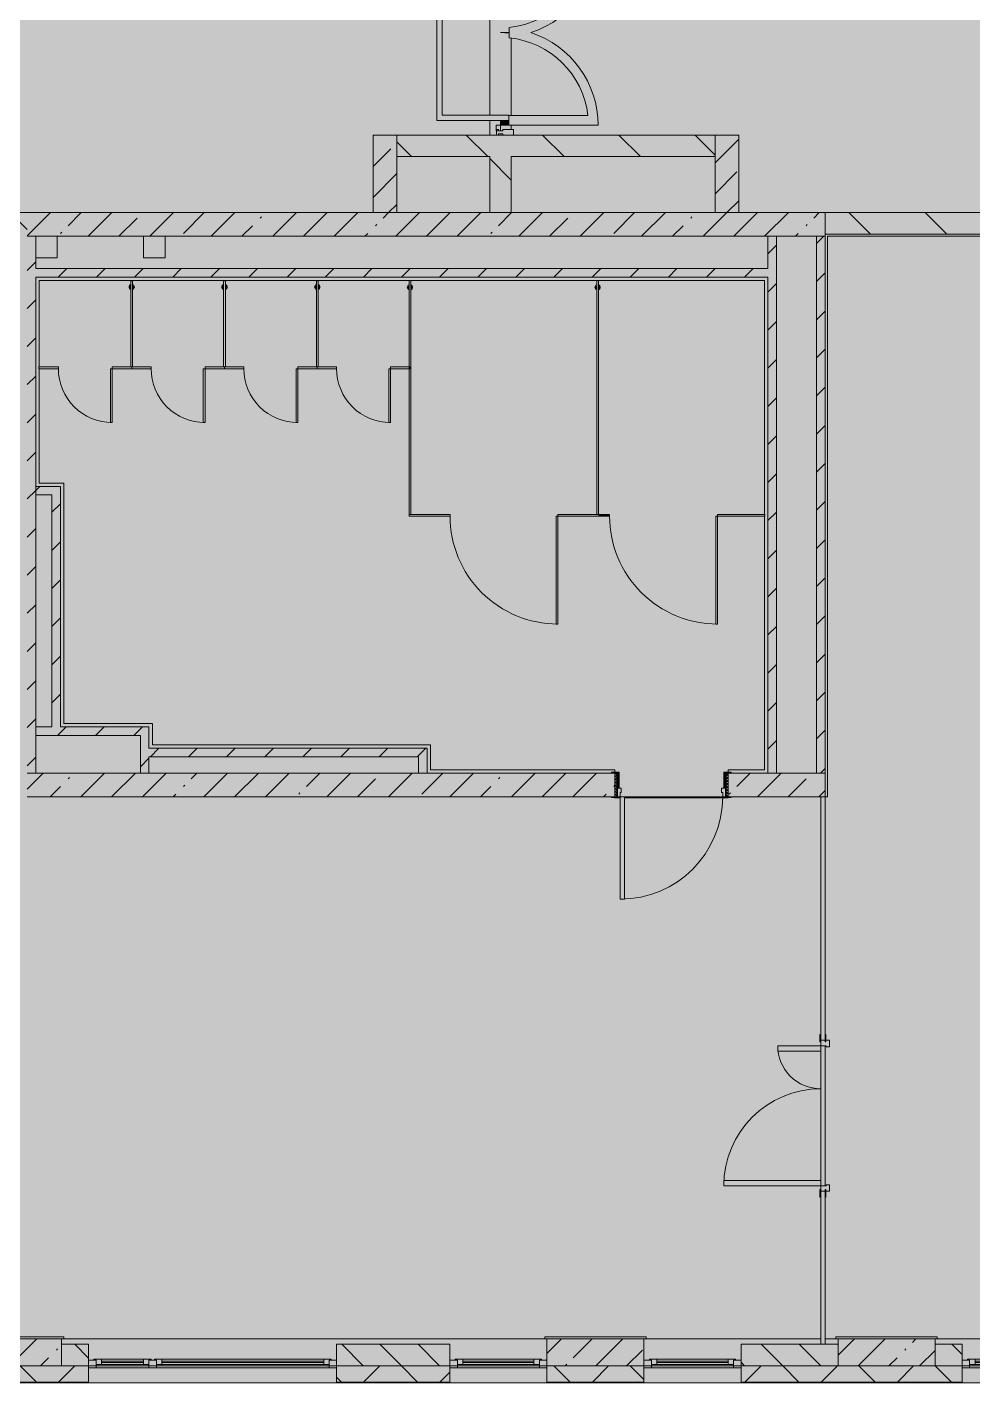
# Model space of a CAD drawing. Header units: millimetres. Extents: x 81469 to 279813, y -8553 to 29000.
# Drawn here: x 247013 to 255783, y -258 to 12321 of the extents above; entities that cross this region are included whole.
import ezdxf

# ---------------------------------------------------------------- set-up
doc = ezdxf.new("R2010")
doc.units = ezdxf.units.MM
doc.layers.add('A-DETL-GENF-1', color=7, linetype='Continuous', lineweight=9, true_color=0xc0c0c0, transparency=0.4)
for name, color, linetype, lineweight, true_color in [('A-DETL-GENF-3', 7, 'Continuous', 5, 0xe2e2e2), ('A-DETL-GENF-4', 7, 'Continuous', 5, 0xb7b7b7), ('A-DOOR-3', 7, 'Continuous', 5, 0xb7b7b7), ('A-DOOR-4', 7, 'Continuous', 5, 0xe2e2e2), ('A-DOOR-5', 7, 'Continuous', 5, 0xaaaaaa), ('A-DOOR-7', 7, 'Continuous', 5, 0x737373), ('A-DOOR-FRAM-2', 7, 'Continuous', 5, 0xe2e2e2), ('A-DOOR-FRAM-3', 7, 'Continuous', 5, 0xb7b7b7), ('A-DOOR-FRAM-4', 7, 'Continuous', 5, 0xaaaaaa), ('A-FLOR-1', 7, 'Continuous', 5, 0xb7b7b7), ('A-GENM-2', 7, 'Continuous', 5, 0x737373), ('A-GENM-3', 7, 'Continuous', 5, 0xe2ddcd), ('A-GLAZ-2', 7, 'Continuous', 5, 0x737373), ('A-GLAZ-CWMG-3', 7, 'Continuous', 5, 0x737373), ('A-WALL-5', 7, 'Continuous', 5, 0x737373), ('A-WALL-6', 7, 'Continuous', 9, 0x737373), ('I-WALL-22', 7, 'Continuous', 5, 0x737373), ('S-COLS-2', 7, 'Continuous', 5, 0x737373)]:
    doc.layers.add(name, color=color, linetype=linetype, lineweight=lineweight, true_color=true_color)
for name, color, linetype, lineweight in [('A-WALL-4', 7, 'Continuous', 5), ('I-WALL-21', 7, 'Continuous', 5), ('S-COLS-1', 7, 'Continuous', 5)]:
    doc.layers.add(name, color=color, linetype=linetype, lineweight=lineweight)
pattern_1 = [(45, (152802.76, 0), (-176.7767, 176.7767), [])]
pattern_2 = [(45, (152802.76, 0), (-285.1231, 285.1231), []), (45, (153087.9, 0), (-285.1231, 285.1231), [504.031, -100.806, 16.764, -84.042])]
pattern_3 = [(135, (152802.76, 0), (-353.5534, -353.5534), [])]

# ---------------------------------------------------------------- blocks, each defined once
blk = doc.blocks.new('BSC_Колонна _Прямоугольная - 250х900-23282983-3_4_3_птичка')
at = {"layer": 'S-COLS-1'}
h = blk.add_hatch(dxfattribs=at)
h.set_pattern_fill('FP_89', color=256, style=0, pattern_type=2)
h.set_pattern_definition([(45, (-99480, -25), (-285.1231, 285.1231), []), (45, (-99194.88, -25), (-285.1231, 285.1231), [504.031, -100.806, 16.764, -84.042])])
h.paths.add_polyline_path([(450, -125), (450, 125), (-450, 125), (-450, -125), (270, -125)])
at = {"layer": 'S-COLS-2'}
for p, q in [((450, 125), (-450, 125)), ((-450, 125), (-450, -125)), ((450, -125), (450, 125)), ((-450, -125), (450, -125))]:
    blk.add_line(p, q, dxfattribs=at)
blk = doc.blocks.new('110_Дверь_СКБ_1Ст_Внутренняя1 - Д-7а_л__950x2100h_Туалет-V128-3_4_3_птичка')
at = {"layer": 'A-DOOR-4'}
h = blk.add_hatch(color=256, dxfattribs=at)
h.paths.add_polyline_path([(487.5, 110), (487.5, 70), (477.5, 70), (477.5, 30), (512.5, 30), (512.5, 110)])
h.paths.add_polyline_path([(-462.5, 110), (-487.5, 110), (-487.5, 30), (-452.5, 30), (-452.5, 70), (-462.5, 70)])
at = {"layer": 'A-DOOR-5'}
h = blk.add_hatch(dxfattribs=at)
h.set_pattern_fill('FP_12', color=256, style=0, pattern_type=2)
h.set_pattern_definition([(135, (1776.41, 174.685), (-14.14214, -14.14214), []), (225, (1776.41, 174.685), (14.14214, -14.14214), [])])
h.paths.add_polyline_path([(537.5, 110), (512.5, 110), (512.5, -110), (537.5, -110)])
at = {"layer": 'A-DOOR-FRAM-2'}
for points in [[(447.5, 1060), (447.5, 110), (487.5, 110), (487.5, 1060)], [(-542.5, 118), (-542.5, 110), (-472.5, 110), (-472.5, 118)], [(-472.5, 30), (-487.5, 30), (-487.5, -110), (-472.5, -110)], [(567.5, 118), (497.5, 118), (497.5, 110), (567.5, 110)], [(512.5, 30), (497.5, 30), (497.5, -110), (512.5, -110)], [(-542.5, -110), (-542.5, -118), (-472.5, -118), (-472.5, -110)], [(567.5, -110), (497.5, -110), (497.5, -118), (567.5, -118)]]:
    blk.add_hatch(color=256, dxfattribs=at).paths.add_polyline_path(points)
at = {"layer": 'A-DOOR-FRAM-4'}
h = blk.add_hatch(dxfattribs=at)
h.set_pattern_fill('FP_13', color=256, style=0, pattern_type=2)
h.set_pattern_definition([(45, (-346.384, 174.685), (-14.1421, 14.1421), []), (135, (-346.384, 174.685), (-14.1421, -14.1421), [])])
h.paths.add_polyline_path([(-487.5, 110), (-512.5, 110), (-512.5, -110), (-487.5, -110)])
at = {"layer": 'A-DOOR-3'}
for p, q in [((487.5, 1060), (447.5, 1060)), ((447.5, 1060), (447.5, 110)), ((487.5, 110), (487.5, 1060)), ((447.5, 110), (487.5, 110))]:
    blk.add_line(p, q, dxfattribs=at)
blk.add_arc((487.5, 110), 950, 90, 180, dxfattribs=at)
at = {"layer": 'A-DOOR-FRAM-3'}
for p, q in [((-472.5, 118), (-542.5, 118)), ((-542.5, 118), (-542.5, 110)), ((-542.5, 110), (-472.5, 110)), ((-487.5, 110), (-512.5, 110)), ((-512.5, 110), (-512.5, -110)), ((-462.5, 110), (-487.5, 110)), ((-487.5, 110), (-487.5, 30)), ((-487.5, -110), (-487.5, 110)), ((-472.5, 110), (-487.5, 110)), ((-487.5, 110), (-487.5, 109)), ((-487.5, 109), (-472.5, 109)), ((-487.5, 30), (-452.5, 30)), ((-472.5, 30), (-487.5, 30)), ((-487.5, 30), (-487.5, -110)), ((-472.5, 110), (-472.5, 118)), ((-472.5, 109), (-472.5, 110)), ((-472.5, -110), (-472.5, 30)), ((-462.5, 70), (-462.5, 110)), ((-452.5, 70), (-462.5, 70)), ((-452.5, 30), (-452.5, 70)), ((487.5, 70), (477.5, 70)), ((477.5, 70), (477.5, 30)), ((477.5, 30), (512.5, 30)), ((487.5, 110), (487.5, 70)), ((512.5, 110), (487.5, 110)), ((567.5, 118), (497.5, 118)), ((497.5, 118), (497.5, 110)), ((512.5, 110), (497.5, 110)), ((497.5, 110), (497.5, 109)), ((497.5, 110), (567.5, 110)), ((497.5, 109), (512.5, 109)), ((512.5, 30), (497.5, 30)), ((497.5, 30), (497.5, -110)), ((512.5, 30), (512.5, 110)), ((537.5, 110), (512.5, 110)), ((512.5, 110), (512.5, -110)), ((512.5, 109), (512.5, 110)), ((512.5, -110), (512.5, 30)), ((537.5, -110), (537.5, 110)), ((567.5, 110), (567.5, 118)), ((-472.5, -110), (-542.5, -110)), ((-542.5, -110), (-542.5, -118)), ((-542.5, -118), (-472.5, -118)), ((-512.5, -110), (-487.5, -110)), ((-487.5, -110), (-472.5, -110)), ((-472.5, -118), (-472.5, -110)), ((497.5, -110), (512.5, -110)), ((567.5, -110), (497.5, -110)), ((497.5, -110), (497.5, -118)), ((497.5, -118), (567.5, -118)), ((512.5, -110), (537.5, -110)), ((567.5, -118), (567.5, -110))]:
    blk.add_line(p, q, dxfattribs=at)
blk = doc.blocks.new('BSC_Колонна _Прямоугольная - 250х900-V130-3_4_3_птичка')
at = {"layer": 'S-COLS-1'}
h = blk.add_hatch(dxfattribs=at)
h.set_pattern_fill('FP_91', color=256, style=0, pattern_type=2)
h.set_pattern_definition([(45, (-94080, -25), (-285.1231, 285.1231), []), (45, (-93794.88, -25), (-285.1231, 285.1231), [504.031, -100.806, 16.764, -84.042])])
h.paths.add_polyline_path([(450, -125), (450, 125), (-450, 125), (-450, -125), (77, -125)])
at = {"layer": 'S-COLS-2'}
for p, q in [((450, 125), (-450, 125)), ((-450, 125), (-450, -125)), ((450, -125), (450, 125)), ((-450, -125), (450, -125))]:
    blk.add_line(p, q, dxfattribs=at)
blk = doc.blocks.new('BSC_Колонна _Прямоугольная - 250х900-V131-3_4_3_птичка')
at = {"layer": 'S-COLS-1'}
h = blk.add_hatch(dxfattribs=at)
h.set_pattern_fill('FP_92', color=256, style=0, pattern_type=2)
h.set_pattern_definition([(45, (-102180, -25), (-285.1231, 285.1231), []), (45, (-101894.88, -25), (-285.1231, 285.1231), [504.031, -100.806, 16.764, -84.042])])
h.paths.add_polyline_path([(450, -125), (450, 125), (-450, 125), (-450, -125), (367, -125)])
at = {"layer": 'S-COLS-2'}
for p, q in [((450, 125), (-450, 125)), ((-450, 125), (-450, -125)), ((450, -125), (450, 125)), ((-450, -125), (450, -125))]:
    blk.add_line(p, q, dxfattribs=at)
blk = doc.blocks.new('120_Окно_СКБ_2Ст_Фрамуга сверху - 120_Окно_СКБ_2Ст_2300х2500_h_ ДОО-19727959-3_4_3_птичка')
at = {"layer": 'A-GLAZ-2'}
for p, q in [((-1150, -127), (-1150, -57)), ((-1150, -57), (-1080, -57)), ((1150, -57), (-1150, -57)), ((-1080, -57), (-1080, -127)), ((-1080, -57), (1080, -57)), ((520, -87), (-1080, -87)), ((-1080, -87), (-1080, -127)), ((-1030, -137), (-1030, -87)), ((-1030, -107), (470, -107)), ((470, -117), (-1030, -117)), ((470, -137), (470, -87)), ((520, -127), (520, -57)), ((520, -57), (590, -57)), ((520, -127), (520, -87)), ((590, -57), (590, -127)), ((1080, -87), (590, -87)), ((590, -87), (590, -127)), ((640, -137), (640, -87)), ((640, -107), (1030, -107)), ((1030, -117), (640, -117)), ((1030, -137), (1030, -87)), ((1080, -127), (1080, -57)), ((1080, -57), (1150, -57)), ((1080, -127), (1080, -87)), ((1150, -57), (1150, -127)), ((-1080, -127), (-1150, -127)), ((-1150, -127), (-1100, -127)), ((-1080, -127), (-1100, -127)), ((-1100, -127), (-1100, -137)), ((-1100, -137), (540, -137)), ((540, -137), (-1100, -137)), ((590, -127), (520, -127)), ((540, -127), (520, -127)), ((540, -127), (570, -127)), ((540, -127), (570, -127)), ((540, -137), (540, -127)), ((590, -127), (570, -127)), ((570, -127), (570, -137)), ((570, -137), (1100, -137)), ((1100, -137), (570, -137)), ((1150, -127), (1080, -127)), ((1100, -127), (1080, -127)), ((1100, -127), (1150, -127)), ((1100, -137), (1100, -127))]:
    blk.add_line(p, q, dxfattribs=at)
blk = doc.blocks.new('120_Окно_СКБ_1Ст - 120_Окно_СКБ_1Ст 900х2500_h_ с форточкой-V133-3_4_3_птичка')
at = {"layer": 'A-GLAZ-2'}
for p, q in [((-450, -127), (-450, -57)), ((-450, -57), (-380, -57)), ((450, -57), (-450, -57)), ((-380, -57), (-380, -127)), ((380, -87), (-380, -87)), ((-380, -87), (-380, -127)), ((-330, -137), (-330, -87)), ((-330, -107), (330, -107)), ((330, -117), (-330, -117)), ((330, -137), (330, -87)), ((380, -127), (380, -57)), ((380, -57), (450, -57)), ((380, -127), (380, -87)), ((450, -57), (450, -127)), ((-380, -127), (-450, -127)), ((-450, -127), (-400, -127)), ((-380, -127), (-400, -127)), ((-400, -127), (-400, -137)), ((-400, -137), (400, -137)), ((400, -137), (-400, -137)), ((450, -127), (380, -127)), ((400, -127), (380, -127)), ((400, -127), (450, -127)), ((400, -137), (400, -127))]:
    blk.add_line(p, q, dxfattribs=at)
blk = doc.blocks.new('120_Окно_СКБ_1Ст - 120_Окно_СКБ_1Ст 900х2500_h_ с форточкой-22876038-3_4_3_птичка')
at = {"layer": 'A-GLAZ-2'}
for p, q in [((-450, -127), (-450, -57)), ((-450, -57), (-380, -57)), ((450, -57), (-450, -57)), ((-380, -57), (-380, -127)), ((380, -87), (-380, -87)), ((-380, -87), (-380, -127)), ((-330, -137), (-330, -87)), ((-330, -107), (330, -107)), ((330, -117), (-330, -117)), ((330, -137), (330, -87)), ((380, -127), (380, -57)), ((380, -57), (450, -57)), ((380, -127), (380, -87)), ((450, -57), (450, -127)), ((-380, -127), (-450, -127)), ((-450, -127), (-400, -127)), ((-380, -127), (-400, -127)), ((-400, -127), (-400, -137)), ((-400, -137), (400, -137)), ((400, -137), (-400, -137)), ((450, -127), (380, -127)), ((400, -127), (380, -127)), ((400, -127), (450, -127)), ((400, -137), (400, -127))]:
    blk.add_line(p, q, dxfattribs=at)
blk = doc.blocks.new('131_Сантехническая перегородка 7 - СП-1-V238-3_4_3_птичка')
at = {"layer": 'A-GENM-3'}
blk.add_hatch(color=256, dxfattribs=at).paths.add_polyline_path([(2166, 8), (-4, 8), (-4, -8), (2166, -8)])
at = {"layer": 'A-GENM-2'}
for p, q in [((2166, 8), (-4, 8)), ((-4, 8), (-4, -8)), ((2166, -8), (2166, 8)), ((-4, -8), (2166, -8))]:
    blk.add_line(p, q, dxfattribs=at)
at = {"layer": 'A-GENM-2', "flags": 128}
for points in [[(71, 8), (71, 9), (71, 9), (70, 9), (70, 10), (70, 10), (69, 11), (69, 11), (68, 12), (68, 12), (67, 12), (67, 13), (66, 13), (66, 13), (65, 14), (65, 14), (64, 14), (64, 14), (63, 14), (62, 15), (62, 15), (61, 15), (61, 15), (60, 15), (59, 15), (59, 15), (58, 15), (58, 15), (57, 15), (56, 15), (56, 15), (55, 15), (55, 15), (54, 14), (54, 14), (53, 14), (52, 14), (52, 13), (51, 13), (51, 13), (50, 13), (50, 12), (49, 12), (49, 11), (48, 11), (48, 11), (48, 10), (47, 10), (47, 9), (46, 9), (46, 8), (46, 8)], [(46, -8), (46, -9), (47, -9), (47, -9), (47, -10), (48, -10), (48, -11), (49, -11), (49, -12), (50, -12), (50, -12), (51, -13), (51, -13), (52, -13), (52, -14), (53, -14), (53, -14), (54, -14), (54, -14), (55, -15), (56, -15), (56, -15), (57, -15), (57, -15), (58, -15), (59, -15), (59, -15), (60, -15), (60, -15), (61, -15), (62, -15), (62, -15), (63, -15), (63, -14), (64, -14), (64, -14), (65, -14), (66, -13), (66, -13), (67, -13), (67, -13), (68, -12), (68, -12), (69, -11), (69, -11), (69, -11), (70, -10), (70, -10), (71, -9), (71, -9), (71, -8), (71, -8)]]:
    blk.add_lwpolyline(points, dxfattribs=at)
at = {"layer": 'A-GENM-2'}
for radius, start, end in [(24.6, 19.9113, 160.0887), (17.6, 45, 135), (17.6, 45, 135), (15.1, 45, 135), (24.6, 199.9113, 340.0887), (17.6, 225, 315), (17.6, 225, 315), (15.1, 225, 315)]:
    blk.add_arc((59, 0), radius, start, end, dxfattribs=at)
blk = doc.blocks.new('131_Сантехническая перегородка 6 - СП-1-V239-3_4_3_птичка')
at = {"layer": 'A-GENM-3'}
blk.add_hatch(color=256, dxfattribs=at).paths.add_polyline_path([(800, 8), (0, 8), (0, -8), (800, -8)])
at = {"layer": 'A-GENM-2'}
for p, q in [((800, 8), (0, 8)), ((0, 8), (0, -8)), ((800, -8), (800, 8)), ((0, -8), (800, -8))]:
    blk.add_line(p, q, dxfattribs=at)
at = {"layer": 'A-GENM-2', "flags": 128}
for points in [[(71, 8), (71, 9), (71, 9), (70, 9), (70, 10), (70, 10), (69, 11), (69, 11), (68, 12), (68, 12), (67, 12), (67, 13), (66, 13), (66, 13), (65, 14), (65, 14), (64, 14), (64, 14), (63, 14), (62, 15), (62, 15), (61, 15), (61, 15), (60, 15), (59, 15), (59, 15), (58, 15), (58, 15), (57, 15), (56, 15), (56, 15), (55, 15), (55, 15), (54, 14), (54, 14), (53, 14), (52, 14), (52, 13), (51, 13), (51, 13), (50, 13), (50, 12), (49, 12), (49, 11), (48, 11), (48, 11), (48, 10), (47, 10), (47, 9), (46, 9), (46, 8), (46, 8)], [(46, -8), (46, -9), (47, -9), (47, -9), (47, -10), (48, -10), (48, -11), (49, -11), (49, -12), (50, -12), (50, -12), (51, -13), (51, -13), (52, -13), (52, -14), (53, -14), (53, -14), (54, -14), (54, -14), (55, -15), (56, -15), (56, -15), (57, -15), (57, -15), (58, -15), (59, -15), (59, -15), (60, -15), (60, -15), (61, -15), (62, -15), (62, -15), (63, -15), (63, -14), (64, -14), (64, -14), (65, -14), (66, -13), (66, -13), (67, -13), (67, -13), (68, -12), (68, -12), (69, -11), (69, -11), (69, -11), (70, -10), (70, -10), (71, -9), (71, -9), (71, -8), (71, -8)]]:
    blk.add_lwpolyline(points, dxfattribs=at)
at = {"layer": 'A-GENM-2'}
for radius, start, end in [(24.6, 19.9113, 160.0887), (17.6, 45, 135), (17.6, 45, 135), (15.1, 45, 135), (24.6, 199.9113, 340.0887), (17.6, 225, 315), (17.6, 225, 315), (15.1, 225, 315)]:
    blk.add_arc((59, 0), radius, start, end, dxfattribs=at)
blk = doc.blocks.new('131_Сантехническая перегородка_Дверь МГН - СД-1-V240-3_4_3_птичка')
at = {"layer": 'A-GENM-3'}
for points in [[(-370, 8), (-370, -8), (10, -8), (10, 8)], [(1010, 8), (1010, -8), (1390, -8), (1390, 8), (1256, 8)]]:
    blk.add_hatch(color=256, dxfattribs=at).paths.add_polyline_path(points)
at = {"layer": 'A-DOOR-7'}
for p, q in [((10, 1008), (26, 1008)), ((10, 8), (10, 1008)), ((26, 8), (26, 1008)), ((10, 8), (26, 8))]:
    blk.add_line(p, q, dxfattribs=at)
blk.add_arc((10, 8), 1000, 360, 90, dxfattribs=at)
at = {"layer": 'A-GENM-2'}
for p, q in [((10, 8), (-370, 8)), ((-370, 8), (-370, -8)), ((10, -8), (10, 8)), ((1390, 8), (1010, 8)), ((1010, 8), (1010, -8)), ((1390, -8), (1390, 8)), ((-370, -8), (10, -8)), ((1010, -8), (1390, -8))]:
    blk.add_line(p, q, dxfattribs=at)
blk = doc.blocks.new('131_Сантехническая перегородка_Дверь 5 - СД-1-V241-3_4_3_птичка')
at = {"layer": 'A-GENM-3'}
for points in [[(70, 8), (70, -8), (250, -8), (250, 8)], [(750, 8), (750, -8), (930, -8), (930, 8)]]:
    blk.add_hatch(color=256, dxfattribs=at).paths.add_polyline_path(points)
at = {"layer": 'A-DOOR-7'}
for p, q in [((266, 508), (250, 508)), ((250, 8), (250, 508)), ((266, 8), (266, 508)), ((266, 8), (250, 8))]:
    blk.add_line(p, q, dxfattribs=at)
blk.add_arc((250, 8), 500, 360, 90, dxfattribs=at)
at = {"layer": 'A-GENM-2'}
for p, q in [((250, 8), (70, 8)), ((70, 8), (70, -8)), ((250, -8), (250, 8)), ((930, 8), (750, 8)), ((750, 8), (750, -8)), ((930, -8), (930, 8)), ((70, -8), (250, -8)), ((750, -8), (930, -8))]:
    blk.add_line(p, q, dxfattribs=at)
blk = doc.blocks.new('131_Сантехническая перегородка_Дверь МГН 2 - СД-1-V242-3_4_3_птичка')
at = {"layer": 'A-GENM-3'}
for points in [[(-430, 8), (-430, -8), (10, -8), (10, 8)], [(1010, 8), (1010, -8), (1110, -8), (1110, 8)]]:
    blk.add_hatch(color=256, dxfattribs=at).paths.add_polyline_path(points)
at = {"layer": 'A-DOOR-7'}
for p, q in [((10, 1008), (26, 1008)), ((10, 8), (10, 1008)), ((26, 8), (26, 1008)), ((10, 8), (26, 8))]:
    blk.add_line(p, q, dxfattribs=at)
blk.add_arc((10, 8), 1000, 360, 90, dxfattribs=at)
at = {"layer": 'A-GENM-2'}
for p, q in [((10, 8), (-430, 8)), ((-430, 8), (-430, -8)), ((10, -8), (10, 8)), ((1110, 8), (1010, 8)), ((1010, 8), (1010, -8)), ((1110, -8), (1110, 8)), ((-430, -8), (10, -8)), ((1010, -8), (1110, -8))]:
    blk.add_line(p, q, dxfattribs=at)
blk = doc.blocks.new('Дверь_Витражная_остекление_ - ВВ-7 остекление-32356329-3_4_3_птичка')
at = {"layer": 'A-DETL-GENF-3'}
blk.add_hatch(color=256, dxfattribs=at).paths.add_polyline_path([(-860, -20), (-860, -96), (-815, -96), (-815, -20)])
h = blk.add_hatch(color=256, dxfattribs=at)
h.paths.add_polyline_path([(865, -100), (900, -100), (900, -40), (910, -40), (910, -20), (865, -20), (865, -40)])
h.paths.add_polyline_path([(900, -880), (910, -880), (910, -140), (900, -140), (900, -833)])
at = {"layer": 'A-DETL-GENF-4'}
for p, q in [((-815, -20), (-860, -20)), ((-860, -96), (-860, -20)), ((-815, -20), (-860, -20)), ((-860, -20), (-860, -96)), ((865, -100), (865, -20)), ((865, -20), (865, -100)), ((910, -880), (910, -140)), ((910, -880), (910, -140)), ((910, -800), (900, -800)), ((910, -880), (900, -880)), ((900, -880), (910, -880))]:
    blk.add_line(p, q, dxfattribs=at)
at = {"layer": 'A-DOOR-3'}
for p, q in [((-910, 20), (-860, 20)), ((-910, -20), (-910, 20)), ((-860, 20), (-860, -20)), ((860, 20), (910, 20)), ((860, -20), (860, 20)), ((910, 20), (910, -20)), ((-860, -20), (-910, -20)), ((-860, -96), (-860, -20)), ((910, -20), (860, -20))]:
    blk.add_line(p, q, dxfattribs=at)
for centre, start, end in [((-860, -20), 354.5815, 0), ((860, -20), 180, 185.4185)]:
    blk.add_arc(centre, 860, start, end, dxfattribs=at)
blk = doc.blocks.new('Прямоугольный импост - Импост структурный с накладкой - 160мм Темный-32310142-3_4_3_птичка')
at = {"layer": 'A-GLAZ-CWMG-3'}
for p, q in [((-50, 0), (-50, 17)), ((-50, 17), (0, 17)), ((-40, 0), (-50, 0)), ((-40, -40), (-40, 0)), ((0, 0), (-10, 0)), ((-10, 0), (-10, -40)), ((0, 17), (0, 0)), ((-50, -140), (-50, -40)), ((-50, -40), (-40, -40)), ((-10, -40), (0, -40)), ((0, -40), (0, -140)), ((0, -140), (-50, -140))]:
    blk.add_line(p, q, dxfattribs=at)
blk = doc.blocks.new('110_Дверь_СКБ_2Ст - Д-5_п__в составе перегородки _не входит в спец__-V252-3_4_3_птичка')
at = {"layer": 'A-DOOR-4'}
h = blk.add_hatch(color=256, dxfattribs=at)
h.paths.add_polyline_path([(712, -20), (712, 60), (652, 60), (652, 30), (662, 25), (662, -20)])
h.paths.add_polyline_path([(-628, 30), (-628, 60), (-688, 60), (-688, -20), (-638, -20), (-638, 30)])
for points in [[(-588, -420), (-588, -20), (-638, -20), (-638, -420)], [(662, -20), (612, -20), (612, -920), (662, -920)]]:
    blk.add_hatch(color=256, dxfattribs=at).paths.add_polyline_path(points)
at = {"layer": 'A-DOOR-FRAM-2'}
for points in [[(-673, 28), (-743, 25), (-743, 20), (-673, 25)], [(767, 28), (697, 25), (697, 20), (767, 25)], [(-673, -20), (-743, -20), (-743, -28), (-673, -28)], [(767, -20), (697, -20), (697, -28), (767, -28)]]:
    blk.add_hatch(color=256, dxfattribs=at).paths.add_polyline_path(points)
at = {"layer": 'A-DOOR-3'}
for p, q in [((-638, -20), (-588, -20)), ((-638, -420), (-638, -20)), ((-588, -20), (-588, -420)), ((612, -20), (662, -20)), ((612, -920), (612, -20)), ((662, -20), (662, -920)), ((-588, -420), (-638, -420)), ((662, -920), (612, -920))]:
    blk.add_line(p, q, dxfattribs=at)
for centre, radius, start, end in [((-638, -20), 400, 270, 0), ((662, -20), 900, 180, 270)]:
    blk.add_arc(centre, radius, start, end, dxfattribs=at)
at = {"layer": 'A-DOOR-FRAM-3'}
for p, q in [((-743, 28), (-673, 28)), ((-743, 20), (-743, 28)), ((-673, 20), (-743, 20)), ((-688, 60), (-628, 60)), ((-688, -20), (-688, 60)), ((-688, 20), (-673, 20)), ((-688, 19), (-688, 20)), ((-673, 19), (-688, 19)), ((-673, 28), (-673, 20)), ((-673, 20), (-673, 19)), ((-638, 30), (-638, -20)), ((-628, 30), (-638, 30)), ((-628, 60), (-628, 30)), ((652, 60), (712, 60)), ((652, 30), (652, 60)), ((662, 30), (652, 30)), ((662, -20), (662, 30)), ((697, 20), (697, 28)), ((697, 28), (767, 28)), ((697, 19), (697, 20)), ((697, 20), (712, 20)), ((767, 20), (697, 20)), ((712, 19), (697, 19)), ((712, 60), (712, -20)), ((712, 20), (712, 19)), ((767, 28), (767, 20)), ((-743, -20), (-673, -20)), ((-743, -28), (-743, -20)), ((-673, -28), (-743, -28)), ((-638, -20), (-688, -20)), ((-673, -20), (-673, -28)), ((712, -20), (662, -20)), ((697, -28), (697, -20)), ((697, -20), (767, -20)), ((767, -28), (697, -28)), ((767, -20), (767, -28))]:
    blk.add_line(p, q, dxfattribs=at)

msp = doc.modelspace()

# ---------------------------------------------------------------- hatches: boundary and pattern name
at = {"layer": 'A-DETL-GENF-1'}
msp.add_hatch(color=256, dxfattribs=at).paths.add_polyline_path([(278035.8, -258), (278035.8, 21479), (246135.8, 21479), (246135.8, 27379), (237372.8, 27379), (237372.8, 10208.3), (242012.8, 10208.3), (242012.8, -258), (276790.3, -258)])
at = {"layer": 'A-WALL-4'}
h = msp.add_hatch(dxfattribs=at)
h.set_pattern_fill('FP_66', color=256, style=0, pattern_type=2)
h.set_pattern_definition([(135, (152802.76, 0), (-176.7767, -176.7767), [])])
h.paths.add_polyline_path([(274232.8, -100), (274232.8, 100), (273932.8, 100), (273932.8, -100), (273993.7, -100)])
h.paths.add_polyline_path([(263532.8, -100), (264432.8, -100), (264432.8, 100), (263532.8, 100)])
h.paths.add_polyline_path([(266232.8, -100), (266482.8, -100), (266482.8, 100), (266232.8, 100)])
h.paths.add_polyline_path([(272132.8, -100), (272129.3, 100), (271632.8, 100), (271632.8, -100), (272129.3, -100)])
h.paths.add_polyline_path([(261732.8, -100), (262632.8, -100), (262632.8, 100), (261732.8, 100)])
h.paths.add_polyline_path([(268782.8, -100), (269832.8, -100), (269832.8, 100), (268782.8, 100)])
h.paths.add_polyline_path([(247425.9, -100), (247582.8, -100), (247582.8, 100), (247332.8, 100), (247332.8, -100)])
h.paths.add_polyline_path([(253632.8, -100), (254532.8, -100), (254532.8, 100), (253632.8, 100)])
h.paths.add_polyline_path([(250932.8, -100), (250932.8, 100), (249882.8, 100), (249882.8, -100), (250688.6, -100)])
h.paths.add_polyline_path([(255682.8, -100), (255682.8, 100), (255432.8, 100), (255432.8, -100)])
h.paths.add_polyline_path([(257982.8, -100), (259032.8, -100), (259032.8, 100), (257982.8, 100)])
h.paths.add_polyline_path([(245095.4, -100), (245532.8, -100), (245532.8, 100), (244732.8, 100), (244732.8, -100)])
h = msp.add_hatch(dxfattribs=at)
h.set_pattern_fill('FP_68', color=256, style=0, pattern_type=2)
h.set_pattern_definition([(45, (152802.76, 0), (-353.5534, 353.5534), []), (135, (152802.76, 0), (-353.5534, -353.5534), [])])
h.paths.add_polyline_path([(273032.8, -250), (274232.8, -250), (274232.8, -100), (273032.8, -100)])
h.paths.add_polyline_path([(276790.3, -250), (277882.8, -250), (277882.8, -100), (276532.8, -100), (276532.8, -250)])
h.paths.add_polyline_path([(260010.7, -250), (260832.8, -250), (260832.8, -100), (259932.8, -100), (259932.8, -250)])
h.paths.add_polyline_path([(264432.8, -250), (264432.8, -100), (263532.8, -100), (263532.8, -250), (263739.5, -250)])
h.paths.add_polyline_path([(265603.9, -250), (266482.8, -250), (266482.8, -100), (265332.8, -100), (265332.8, -250)])
h.paths.add_polyline_path([(262632.8, -250), (262632.8, -100), (261732.8, -100), (261732.8, -250), (262341.2, -250)])
h.paths.add_polyline_path([(268782.8, -250), (269832.8, -250), (269832.8, -100), (268782.8, -100)])
h.paths.add_polyline_path([(272132.8, -250), (272129.3, -100), (270732.8, -100), (270732.8, -250), (272129.3, -250)])
h.paths.add_polyline_path([(251832.8, -250), (252732.8, -250), (252732.8, -100), (251832.8, -100)])
h.paths.add_polyline_path([(259032.8, -250), (259032.8, -100), (257982.8, -100), (257982.8, -250), (258146.3, -250)])
h.paths.add_polyline_path([(250688.6, -250), (250932.8, -250), (250932.8, -100), (249882.8, -100), (249882.8, -250)])
h.paths.add_polyline_path([(255682.8, -250), (255682.8, -100), (253632.8, -100), (253632.8, -250), (255349.7, -250)])
h.paths.add_polyline_path([(246959.8, -250), (247582.8, -250), (247582.8, -100), (246432.8, -100), (246432.8, -250)])
h.paths.add_polyline_path([(245532.8, -250), (245532.8, -100), (244732.8, -100), (244732.8, -250), (245095.4, -250)])
h.paths.add_polyline_path([(243697.1, -250), (243832.8, -250), (243832.8, -100), (242012.8, -100), (242012.8, -250), (243231, -250)])
at = {"layer": 'I-WALL-21'}
h = msp.add_hatch(dxfattribs=at)
h.set_pattern_fill('FP_67', color=256, style=0, pattern_type=2)
h.set_pattern_definition(pattern_3)
h.paths.add_polyline_path([(251302.8, 10600), (251502.8, 10600), (251502.8, 11320), (251302.8, 11320), (251302.8, 11120)])
h.paths.add_polyline_path([(251302.8, 13220), (251502.8, 13220), (251502.8, 13400), (251302.8, 13400)])
h = msp.add_hatch(dxfattribs=at)
h.set_pattern_fill('FP_64', color=256, style=0, pattern_type=2)
h.set_pattern_definition(pattern_2)
h.paths.add_polyline_path([(250441.8, 10600), (250441.8, 11320), (250221.8, 11320), (250221.8, 10600)])
h = msp.add_hatch(dxfattribs=at)
h.set_pattern_fill('FP_67', color=256, style=0, pattern_type=2)
h.set_pattern_definition(pattern_3)
h.paths.add_polyline_path([(251302.8, 11120), (251302.8, 11320), (250441.8, 11320), (250441.8, 11120), (250688.6, 11120)])
h = msp.add_hatch(dxfattribs=at)
h.set_pattern_fill('FP_67', color=256, style=0, pattern_type=2)
h.set_pattern_definition(pattern_3)
h.paths.add_polyline_path([(253391.8, 11120), (253391.8, 11320), (251502.8, 11320), (251502.8, 11120), (252553, 11120)])
h = msp.add_hatch(dxfattribs=at)
h.set_pattern_fill('FP_64', color=256, style=0, pattern_type=2)
h.set_pattern_definition(pattern_2)
h.paths.add_polyline_path([(253611.8, 10600), (253611.8, 11320), (253391.8, 11320), (253391.8, 10600)])
h = msp.add_hatch(dxfattribs=at)
h.set_pattern_fill('FP_67', color=256, style=0, pattern_type=2)
h.set_pattern_definition(pattern_3)
h.paths.add_polyline_path([(254412.8, 10400), (256447.8, 10400), (256447.8, 10600), (254412.8, 10600)])
h.paths.add_polyline_path([(258146.3, 10400), (259932.8, 10400), (259932.8, 10600), (257897.8, 10600), (257897.8, 10400), (257927.8, 10400)])
h.paths.add_polyline_path([(242732.8, 10400), (242787.8, 10400), (242787.8, 10600), (242412.8, 10600), (242412.8, 10400), (242587.8, 10400)])
h.paths.add_polyline_path([(244242.8, 10400), (245312.8, 10400), (245312.8, 10600), (244187.8, 10600), (244187.8, 10400)])
h.paths.add_polyline_path([(246959.8, 10400), (247012.8, 10400), (247012.8, 10600), (246262.8, 10600), (246262.8, 10400), (246292.8, 10400)])
h = msp.add_hatch(dxfattribs=at)
h.set_pattern_fill('FP_64', color=256, style=0, pattern_type=2)
h.set_pattern_definition(pattern_2)
h.paths.add_polyline_path([(254412.8, 10380), (254412.8, 10600), (247012.8, 10600), (247012.8, 10380), (252553, 10380)])
h = msp.add_hatch(dxfattribs=at)
h.set_pattern_fill('FP_69', color=256, style=0, pattern_type=2)
h.set_pattern_definition(pattern_1)
h.paths.add_polyline_path([(247092.8, 5400), (247092.8, 10380), (247012.8, 10380), (247012.8, 5400)])
h = msp.add_hatch(dxfattribs=at)
h.set_pattern_fill('FP_69', color=256, style=0, pattern_type=2)
h.set_pattern_definition(pattern_1)
h.paths.add_polyline_path([(253882.8, 5400), (253962.8, 5400), (253962.8, 10380), (253882.8, 10380), (253882.8, 6593.4)])
h = msp.add_hatch(dxfattribs=at)
h.set_pattern_fill('FP_69', color=256, style=0, pattern_type=2)
h.set_pattern_definition(pattern_1)
h.paths.add_polyline_path([(254332.8, 5400), (254412.8, 5400), (254412.8, 10380), (254332.8, 10380), (254332.8, 6593.4)])
h = msp.add_hatch(dxfattribs=at)
h.set_pattern_fill('FP_69', color=256, style=0, pattern_type=2)
h.set_pattern_definition(pattern_1)
h.paths.add_polyline_path([(253882.8, 10000), (253882.8, 10080), (247092.8, 10080), (247092.8, 10000), (252553, 10000)])
h = msp.add_hatch(dxfattribs=at)
h.set_pattern_fill('FP_69', color=256, style=0, pattern_type=2)
h.set_pattern_definition(pattern_1)
h.paths.add_polyline_path([(247242.8, 7980), (247322.8, 7980), (247322.8, 8060), (247092.8, 8060), (247092.8, 7980)])
h = msp.add_hatch(dxfattribs=at)
h.set_pattern_fill('FP_69', color=256, style=0, pattern_type=2)
h.set_pattern_definition(pattern_1)
h.paths.add_polyline_path([(247322.8, 5830), (247322.8, 7980), (247242.8, 7980), (247242.8, 5830)])
h = msp.add_hatch(dxfattribs=at)
h.set_pattern_fill('FP_69', color=256, style=0, pattern_type=2)
h.set_pattern_definition(pattern_1)
h.paths.add_polyline_path([(246959.8, 6620), (247012.8, 6620), (247012.8, 6700), (246212.8, 6700), (246212.8, 6620), (246242.8, 6620)])
h.paths.add_polyline_path([(245095.4, 6620), (245262.8, 6620), (245262.8, 6700), (244832.8, 6700), (244832.8, 6620)])
h = msp.add_hatch(dxfattribs=at)
h.set_pattern_fill('FP_69', color=256, style=0, pattern_type=2)
h.set_pattern_definition(pattern_1)
h.paths.add_polyline_path([(248062.8, 5750), (248062.8, 5830), (247092.8, 5830), (247092.8, 5750)])
h = msp.add_hatch(dxfattribs=at)
h.set_pattern_fill('FP_69', color=256, style=0, pattern_type=2)
h.set_pattern_definition(pattern_1)
h.paths.add_polyline_path([(248062.8, 5400), (248142.8, 5400), (248142.8, 5830), (248062.8, 5830), (248062.8, 5750)])
h = msp.add_hatch(dxfattribs=at)
h.set_pattern_fill('FP_69', color=256, style=0, pattern_type=2)
h.set_pattern_definition(pattern_1)
h.paths.add_polyline_path([(250642.8, 5550), (250642.8, 5630), (248142.8, 5630), (248142.8, 5550), (248824.2, 5550)])
h = msp.add_hatch(dxfattribs=at)
h.set_pattern_fill('FP_69', color=256, style=0, pattern_type=2)
h.set_pattern_definition(pattern_1)
h.paths.add_polyline_path([(250688.6, 5400), (250722.8, 5400), (250722.8, 5630), (250642.8, 5630), (250642.8, 5400)])
h = msp.add_hatch(dxfattribs=at)
h.set_pattern_fill('FP_64', color=256, style=0, pattern_type=2)
h.set_pattern_definition(pattern_2)
h.paths.add_polyline_path([(254412.8, 5180), (254412.8, 5400), (253512.8, 5400), (253512.8, 5180), (254372.8, 5180)])
h.paths.add_polyline_path([(250688.6, 5180), (252462.8, 5180), (252462.8, 5400), (247012.8, 5400), (247012.8, 5180), (248824.2, 5180)])

# ---------------------------------------------------------------- linework, layer by layer
at = {"layer": 'A-FLOR-1'}
for p, q in [((250812.8, 13130), (250812.8, 11455)), ((250862.8, 11505), (250862.8, 13080)), ((251482.8, 12318.9), (251482.8, 12221.1)), ((250812.8, 11455), (251478.8, 11455)), ((251478.8, 11505), (250862.8, 11505)), ((251478.8, 11410), (251478.8, 11505)), ((252212.8, 11500), (251478.8, 11500)), ((251478.8, 11410), (252307.8, 11410)), ((247292.8, 10380), (247292.8, 10180)), ((248092.8, 10180), (248092.8, 10380)), ((248292.8, 10380), (248292.8, 10180)), ((256447.8, 10380), (254433.8, 10380)), ((254433.8, 10380), (254433.8, 5180)), ((247292.8, 10180), (247092.8, 10180)), ((248292.8, 10180), (248092.8, 10180)), ((250554.3, 9969), (247123.8, 9969)), ((247123.8, 9969), (247123.8, 9168)), ((252294.8, 9969), (250570.3, 9969)), ((253851.8, 9969), (252310.8, 9969)), ((253851.8, 7799), (253851.8, 9969)), ((247123.8, 9152), (247123.8, 8091)), ((247123.8, 8091), (247353.8, 8091)), ((247353.8, 8091), (247353.8, 5861)), ((253851.8, 5431), (253851.8, 7783)), ((247353.8, 5861), (248173.8, 5861)), ((248173.8, 5861), (248173.8, 5661)), ((248173.8, 5661), (250753.8, 5661)), ((250753.8, 5661), (250753.8, 5431)), ((250753.8, 5431), (252463.8, 5431)), ((252463.8, 5431), (252463.8, 5408)), ((253513.8, 5408), (253513.8, 5431)), ((253513.8, 5431), (253851.8, 5431)), ((252463.8, 5171), (252512.8, 5171)), ((253462.8, 5180), (252553, 5180)), ((252553, 5171), (253513.8, 5171)), ((254433.8, 5180), (254417.4, 5180)), ((246412.3, 170), (247352.3, 170)), ((247352.3, 170), (247352.3, 150)), ((251812.3, 150), (251812.3, 170)), ((251812.3, 170), (252752.3, 170)), ((252752.3, 170), (252752.3, 150)), ((254512.8, 150), (254512.8, 170)), ((254512.8, 170), (255452.8, 170)), ((255452.8, 170), (255452.8, 150))]:
    msp.add_line(p, q, dxfattribs=at)
for centre, radius, start, end in [((251402.8, 13130), 905, 288.14412, 2.53324), ((251402.8, 13130), 815, 275.6332, 356.48271), ((251402.8, 11410), 815, 6.34007, 84.3668), ((251402.8, 11410), 905, 360, 71.85588)]:
    msp.add_arc(centre, radius, start, end, dxfattribs=at)
at = {"layer": 'A-WALL-5'}
for p, q in [((247582.8, 100), (247332.8, 100)), ((247582.8, -258), (247582.8, 100)), ((250932.8, 100), (249882.8, 100)), ((249882.8, 100), (249882.8, -258)), ((250932.8, -258), (250932.8, 100)), ((254372.8, 100), (253632.8, 100)), ((253632.8, 100), (253632.8, -258)), ((254532.8, 100), (254412.8, 100)), ((255682.8, 100), (255432.8, 100)), ((255682.8, -258), (255682.8, 100)), ((247582.8, -100), (249882.8, -100)), ((250932.8, -100), (251832.8, -100)), ((251832.8, -100), (251832.8, -258)), ((252732.8, -258), (252732.8, -100)), ((252732.8, -100), (253632.8, -100)), ((255682.8, -100), (257982.8, -100)), ((242004.8, -258), (249882.8, -258)), ((249882.8, -258), (262632.8, -258))]:
    msp.add_line(p, q, dxfattribs=at)
at = {"layer": 'A-WALL-6'}
for p, q in [((250441.8, 11320), (250441.8, 11120)), ((253391.8, 11120), (253391.8, 11320)), ((251502.8, 10600), (251302.8, 10600)), ((254412.8, 10400), (254412.8, 10600)), ((247012.8, 5400), (247092.8, 5400)), ((253882.8, 5400), (253962.8, 5400)), ((254332.8, 5400), (254412.8, 5400)), ((254412.8, 5180), (254372.8, 5180)), ((254372.8, 100), (254412.8, 100)), ((247332.8, -100), (247582.8, -100)), ((247582.8, -100), (247332.8, -100)), ((249882.8, -100), (250932.8, -100)), ((250932.8, -100), (249882.8, -100)), ((253632.8, -100), (254532.8, -100)), ((254532.8, -100), (253632.8, -100)), ((255432.8, -100), (255682.8, -100)), ((255682.8, -100), (255432.8, -100)), ((246432.8, -250), (247582.8, -250)), ((249882.8, -250), (250932.8, -250)), ((251832.8, -250), (252732.8, -250)), ((253632.8, -250), (255682.8, -250)), ((246432.8, -253), (247582.8, -253)), ((249882.8, -253), (250932.8, -253)), ((251832.8, -253), (252732.8, -253)), ((253632.8, -253), (255682.8, -253))]:
    msp.add_line(p, q, dxfattribs=at)
at = {"layer": 'I-WALL-22'}
for p, q in [((251302.8, 11505), (251302.8, 13080)), ((251502.8, 12217.8), (251502.8, 11500)), ((251302.8, 11320), (251302.8, 11455)), ((251502.8, 11410), (251502.8, 11370)), ((253611.8, 11320), (250221.8, 11320)), ((250221.8, 11320), (250221.8, 10600)), ((253611.8, 10600), (253611.8, 11320)), ((250441.8, 11120), (251302.8, 11120)), ((250441.8, 10600), (250441.8, 11120)), ((251302.8, 11120), (251302.8, 10600)), ((251502.8, 10600), (251502.8, 11120)), ((251502.8, 11120), (253391.8, 11120)), ((253391.8, 11120), (253391.8, 10600)), ((251302.8, 10600), (246292.8, 10600)), ((256417.8, 10600), (251502.8, 10600)), ((247012.8, 10380), (254412.8, 10380)), ((247092.8, 10080), (247092.8, 10380)), ((253882.8, 10380), (253882.8, 10080)), ((253962.8, 5400), (253962.8, 10380)), ((254332.8, 10380), (254332.8, 5400)), ((254412.8, 2975), (254412.8, 10400)), ((254412.8, 10400), (256417.8, 10400)), ((253882.8, 10080), (247092.8, 10080)), ((247092.8, 5400), (247092.8, 10000)), ((247092.8, 10000), (253882.8, 10000)), ((253882.8, 10000), (253882.8, 5400)), ((247322.8, 8060), (247092.8, 8060)), ((247322.8, 5830), (247322.8, 8060)), ((247092.8, 7980), (247242.8, 7980)), ((247242.8, 7980), (247242.8, 5830)), ((247242.8, 5830), (247092.8, 5830)), ((248142.8, 5830), (247322.8, 5830)), ((248142.8, 5630), (248142.8, 5830)), ((247092.8, 5750), (248062.8, 5750)), ((248062.8, 5750), (248062.8, 5400)), ((250722.8, 5630), (248142.8, 5630)), ((248142.8, 5550), (250642.8, 5550)), ((248142.8, 5400), (248142.8, 5550)), ((250642.8, 5550), (250642.8, 5400)), ((250722.8, 5400), (250722.8, 5630)), ((252432.8, 5400), (247092.8, 5400)), ((253882.8, 5400), (253542.8, 5400)), ((254332.8, 5400), (253962.8, 5400)), ((247012.8, 5180), (252432.8, 5180)), ((253542.8, 5180), (254372.8, 5180)), ((254372.8, 5180), (254372.8, 2975)), ((254372.8, 1620), (254372.8, 2820)), ((254412.8, 2870), (254412.8, 1570)), ((254372.8, 1465), (254372.8, 100)), ((254412.8, 100), (254412.8, 1465)), ((247332.8, 150), (251832.8, 150)), ((252732.8, 150), (254372.8, 150)), ((254412.8, 150), (254532.8, 150)), ((255432.8, 150), (259932.8, 150))]:
    msp.add_line(p, q, dxfattribs=at)

# ---------------------------------------------------------------- block references
at = {"layer": 'A-DOOR-3'}
for name, p, rotation in [('Дверь_Витражная_остекление_ - ВВ-7 остекление-32356329-3_4_3_птичка', (251382.8, 12270), 89.99999999999993), ('110_Дверь_СКБ_1Ст_Внутренняя1 - Д-7а_л__950x2100h_Туалет-V128-3_4_3_птичка', (253000.3, 5290), 180), ('110_Дверь_СКБ_2Ст - Д-5_п__в составе перегородки _не входит в спец__-V252-3_4_3_птичка', (254392.8, 2232.5), 270)]:
    msp.add_blockref(name, p, dxfattribs=dict(at, rotation=rotation))
at = {"layer": 'A-GENM-2'}
for name, p, rotation in [('131_Сантехническая перегородка 6 - СП-1-V239-3_4_3_птичка', (247983.4, 9968), 270.0000000000007), ('131_Сантехническая перегородка 6 - СП-1-V239-3_4_3_птичка', (248843, 9968), 270.0000000000007), ('131_Сантехническая перегородка 6 - СП-1-V239-3_4_3_птичка', (249702.6, 9968), 270.0000000000007), ('131_Сантехническая перегородка 7 - СП-1-V238-3_4_3_птичка', (250562.3, 9964.9), 269.9999999999999), ('131_Сантехническая перегородка 7 - СП-1-V238-3_4_3_птичка', (252302.8, 9964.9), 269.9999999999999), ('131_Сантехническая перегородка_Дверь 5 - СД-1-V241-3_4_3_птичка', (248052.3, 9160), 180), ('131_Сантехническая перегородка_Дверь 5 - СД-1-V241-3_4_3_птичка', (248912.3, 9160), 180), ('131_Сантехническая перегородка_Дверь 5 - СД-1-V241-3_4_3_птичка', (249772.3, 9160), 180), ('131_Сантехническая перегородка_Дверь 5 - СД-1-V241-3_4_3_птичка', (250632.3, 9160), 180), ('131_Сантехническая перегородка_Дверь МГН - СД-1-V240-3_4_3_птичка', (251944.3, 7791), 180), ('131_Сантехническая перегородка_Дверь МГН 2 - СД-1-V242-3_4_3_птичка', (253424.3, 7791), 180)]:
    msp.add_blockref(name, p, dxfattribs=dict(at, rotation=rotation))
at = {"layer": 'A-GLAZ-2', "rotation": 180}
for name, p in [('120_Окно_СКБ_2Ст_Фрамуга сверху - 120_Окно_СКБ_2Ст_2300х2500_h_ ДОО-19727959-3_4_3_птичка', (248732.8, -175)), ('120_Окно_СКБ_1Ст - 120_Окно_СКБ_1Ст 900х2500_h_ с форточкой-V133-3_4_3_птичка', (251382.8, -175)), ('120_Окно_СКБ_1Ст - 120_Окно_СКБ_1Ст 900х2500_h_ с форточкой-22876038-3_4_3_птичка', (253182.8, -175)), ('120_Окно_СКБ_2Ст_Фрамуга сверху - 120_Окно_СКБ_2Ст_2300х2500_h_ ДОО-19727959-3_4_3_птичка', (256832.8, -175))]:
    msp.add_blockref(name, p, dxfattribs=at)
at = {"layer": 'A-GLAZ-CWMG-3', "extrusion": (0, 0, -1), "rotation": 270.0000000000001}
msp.add_blockref('Прямоугольный импост - Импост структурный с накладкой - 160мм Темный-32310142-3_4_3_птичка', (-251382.8, 11320), dxfattribs=at)
at = {"layer": 'S-COLS-2'}
for name, p in [('BSC_Колонна _Прямоугольная - 250х900-V130-3_4_3_птичка', (246882.8, 25)), ('BSC_Колонна _Прямоугольная - 250х900-23282983-3_4_3_птичка', (252282.8, 25)), ('BSC_Колонна _Прямоугольная - 250х900-V131-3_4_3_птичка', (254982.8, 25))]:
    msp.add_blockref(name, p, dxfattribs=at)

doc.saveas('drawing.dxf')
